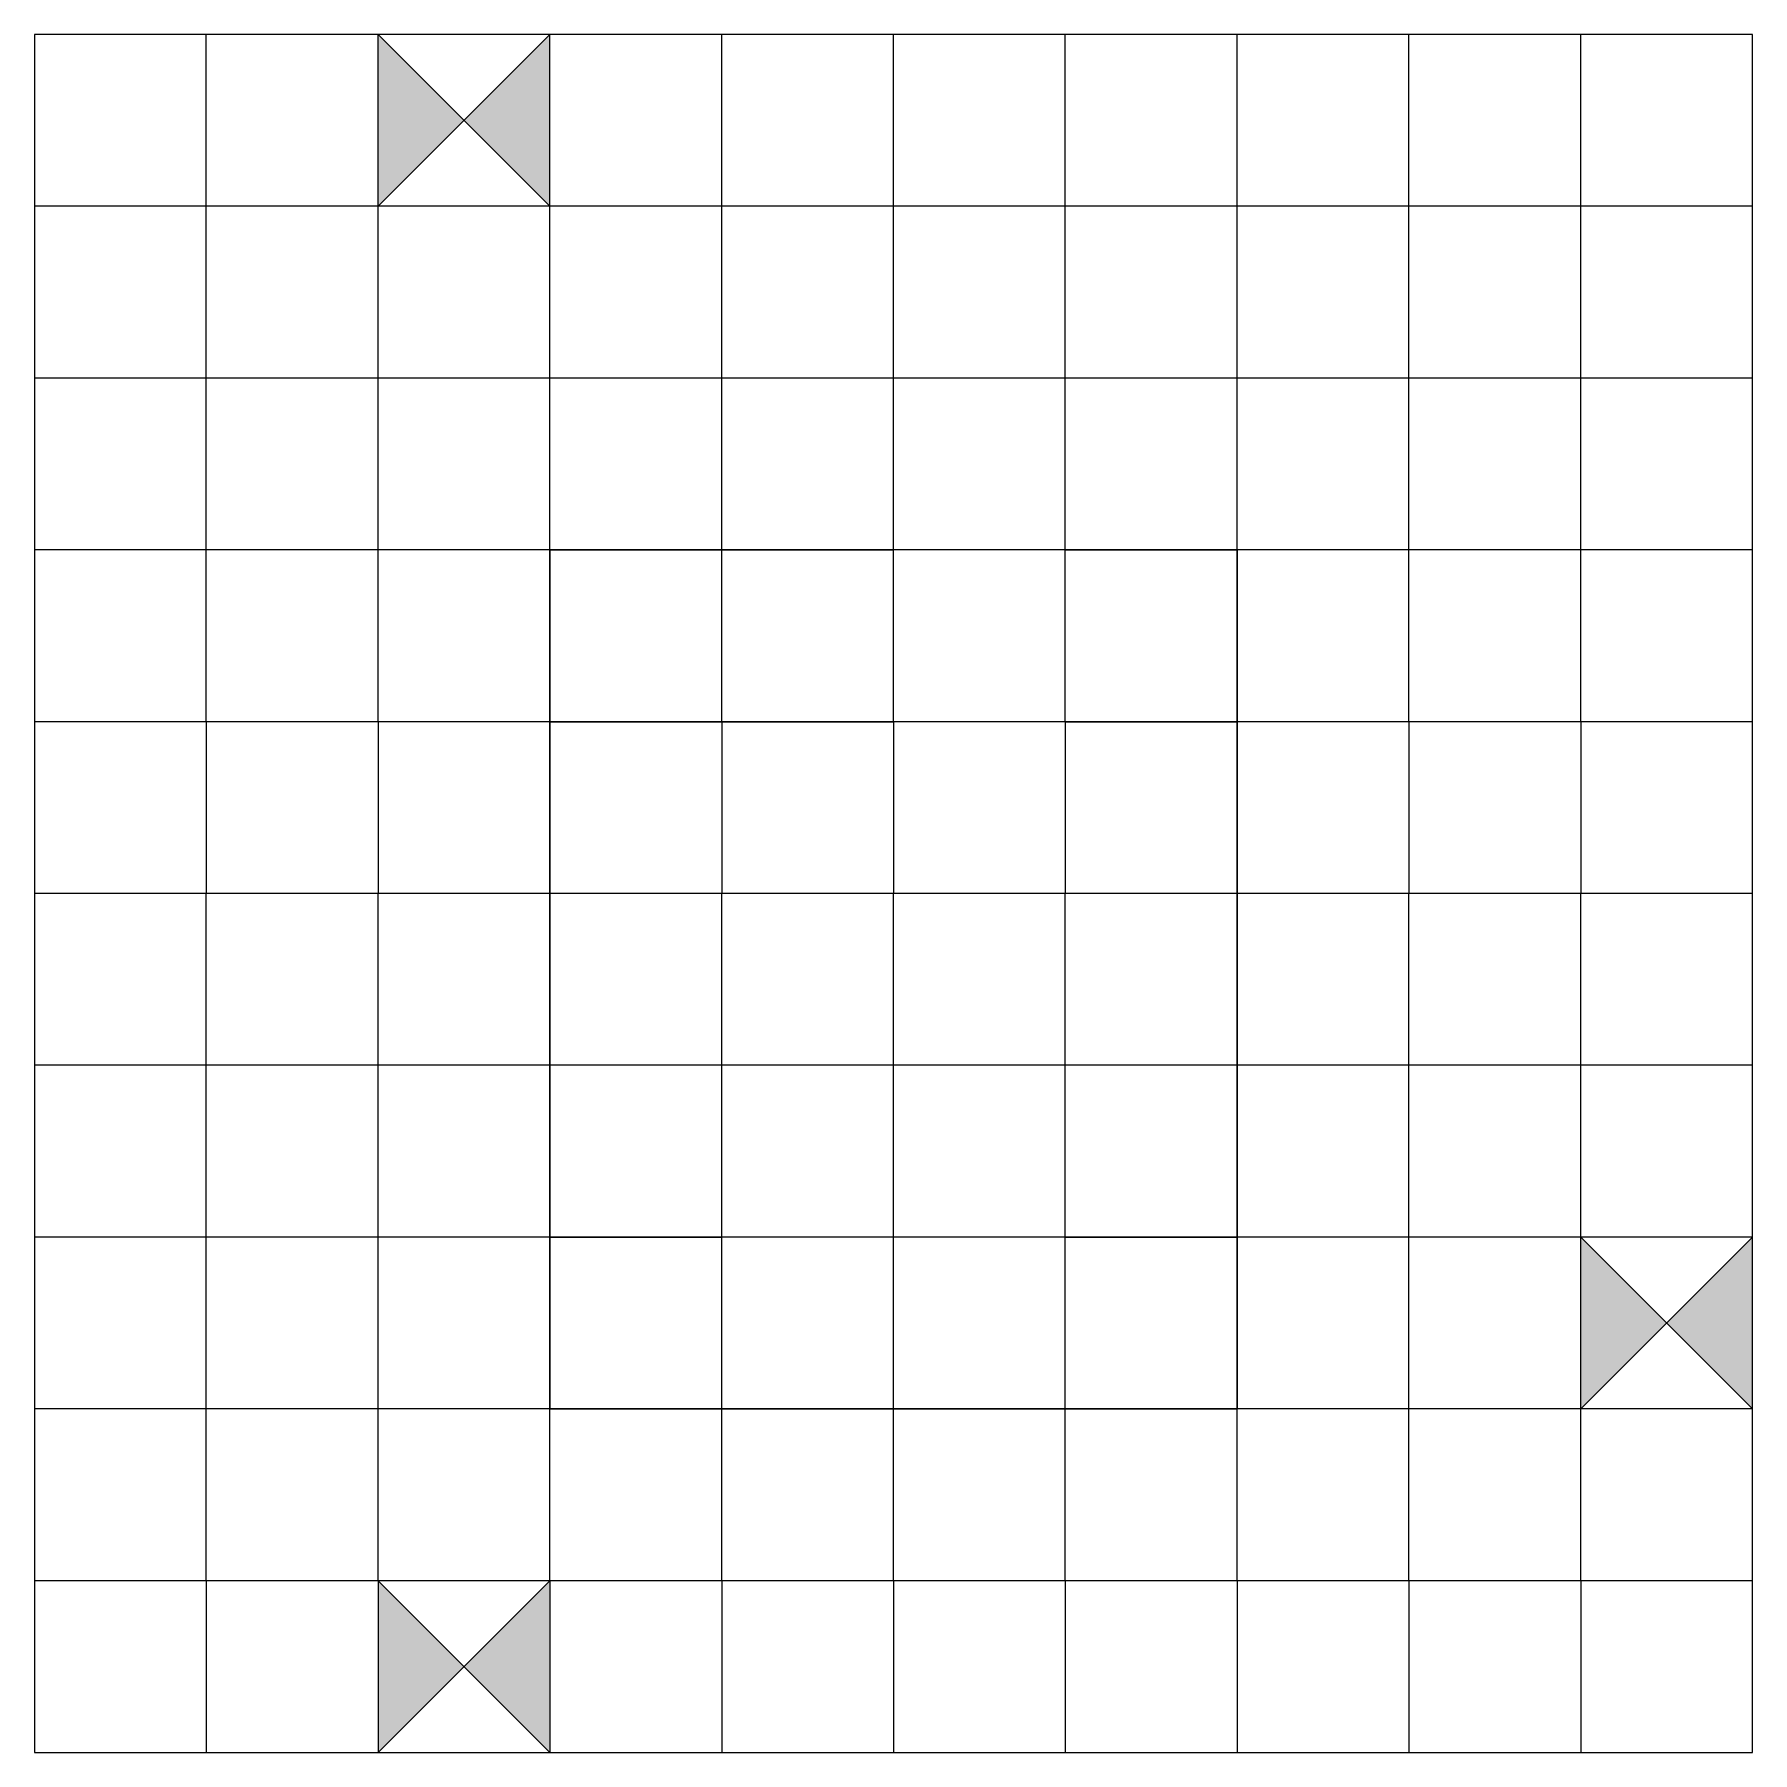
# Model space of a CAD drawing. Header units: millimetres. Extents: x 0 to 200, y 0 to 200.
import ezdxf

# ---------------------------------------------------------------- set-up
doc = ezdxf.new("R2010")
doc.units = ezdxf.units.MM
for name, color, linetype in [('Beginning', 7, 'Continuous'), ('Chapel', 7, 'Continuous'), ('Window', 3, 'Continuous')]:
    doc.layers.add(name, color=color, linetype=linetype)

msp = doc.modelspace()

# ---------------------------------------------------------------- hatches: boundary and pattern name
at = {"layer": 'Beginning'}
h = msp.add_hatch(color=256, dxfattribs=at)
h.paths.add_polyline_path([(50, 190), (40, 200), (40, 180)])
h.paths.add_polyline_path([(60, 200), (50, 190), (60, 180)])
h = msp.add_hatch(color=256, dxfattribs=at)
h.paths.add_polyline_path([(180, 60), (180, 40), (190, 50)])
h.paths.add_polyline_path([(200, 60), (190, 50), (200, 40)])
h = msp.add_hatch(color=256, dxfattribs=at)
h.paths.add_polyline_path([(50, 10), (40, 20), (40, 0)])
h.paths.add_polyline_path([(60, 20), (50, 10), (60, 0)])

# ---------------------------------------------------------------- linework, layer by layer
for p, q in [((20, 180), (20, 200)), ((40, 180), (40, 200)), ((60, 180), (60, 200)), ((80, 180), (80, 200)), ((100, 180), (100, 200)), ((120, 180), (120, 200)), ((140, 180), (140, 200)), ((160, 180), (160, 200)), ((180, 180), (180, 200)), ((20, 180), (0, 180)), ((40, 180), (20, 180)), ((20, 160), (20, 180)), ((60, 180), (40, 180)), ((40, 160), (40, 180)), ((80, 180), (60, 180)), ((60, 160), (60, 180)), ((100, 180), (80, 180)), ((80, 160), (80, 180)), ((120, 180), (100, 180)), ((100, 160), (100, 180)), ((140, 180), (120, 180)), ((120, 160), (120, 180)), ((160, 180), (140, 180)), ((140, 160), (140, 180)), ((180, 180), (160, 180)), ((160, 160), (160, 180)), ((200, 180), (180, 180)), ((180, 160), (180, 180)), ((20, 160), (0, 160)), ((40, 160), (20, 160)), ((20, 140), (20, 160)), ((60, 160), (40, 160)), ((40, 140), (40, 160)), ((80, 160), (60, 160)), ((60, 140), (60, 160)), ((100, 160), (80, 160)), ((80, 140), (80, 160)), ((120, 160), (100, 160)), ((100, 140), (100, 160)), ((140, 160), (120, 160)), ((120, 140), (120, 160)), ((160, 160), (140, 160)), ((140, 140), (140, 160)), ((180, 160), (160, 160)), ((160, 140), (160, 160)), ((200, 160), (180, 160)), ((180, 140), (180, 160)), ((20, 140), (0, 140)), ((40, 140), (20, 140)), ((20, 120), (20, 140)), ((60, 140), (40, 140)), ((40, 120), (40, 140)), ((160, 140), (140, 140)), ((180, 140), (160, 140)), ((160, 120), (160, 140)), ((200, 140), (180, 140)), ((180, 120), (180, 140)), ((20, 120), (0, 120)), ((40, 120), (20, 120)), ((20, 120), (20, 100)), ((60, 120), (40, 120)), ((40, 120), (40, 100)), ((120, 120), (100, 120)), ((160, 120), (140, 120)), ((180, 120), (160, 120)), ((160, 120), (160, 100)), ((200, 120), (180, 120)), ((180, 120), (180, 100)), ((20, 100), (0, 100)), ((40, 100), (20, 100)), ((20, 80), (20, 100)), ((60, 100), (40, 100)), ((40, 80), (40, 100)), ((160, 100), (140, 100)), ((180, 100), (160, 100)), ((160, 80), (160, 100)), ((200, 100), (180, 100)), ((180, 80), (180, 100)), ((20, 80), (0, 80)), ((40, 80), (20, 80)), ((20, 60), (20, 80)), ((60, 80), (40, 80)), ((40, 60), (40, 80)), ((160, 80), (140, 80)), ((180, 80), (160, 80)), ((160, 60), (160, 80)), ((200, 80), (180, 80)), ((180, 60), (180, 80)), ((20, 60), (0, 60)), ((40, 60), (20, 60)), ((20, 40), (20, 60)), ((60, 60), (40, 60)), ((40, 40), (40, 60)), ((160, 60), (140, 60)), ((180, 60), (160, 60)), ((160, 40), (160, 60)), ((200, 60), (180, 60)), ((180, 40), (180, 60)), ((20, 40), (0, 40)), ((40, 40), (20, 40)), ((20, 20), (20, 40)), ((60, 40), (40, 40)), ((40, 20), (40, 40)), ((60, 20), (60, 40)), ((80, 20), (80, 40)), ((100, 20), (100, 40)), ((120, 20), (120, 40)), ((160, 40), (140, 40)), ((140, 20), (140, 40)), ((180, 40), (160, 40)), ((160, 20), (160, 40)), ((200, 40), (180, 40)), ((180, 20), (180, 40)), ((20, 20), (0, 20)), ((40, 20), (20, 20)), ((20, 20), (20, 0)), ((60, 20), (40, 20)), ((40, 20), (40, 0)), ((80, 20), (60, 20)), ((60, 20), (60, 0)), ((100, 20), (80, 20)), ((80, 20), (80, 0)), ((120, 20), (100, 20)), ((100, 20), (100, 0)), ((140, 20), (120, 20)), ((120, 20), (120, 0)), ((160, 20), (140, 20)), ((140, 20), (140, 0)), ((180, 20), (160, 20)), ((160, 20), (160, 0)), ((200, 20), (180, 20)), ((180, 20), (180, 0))]:
    msp.add_line(p, q)
at = {"lineweight": 30}
msp.add_line((100, 120), (80, 120), dxfattribs=at)
msp.add_lwpolyline([(20, 0), (40, 0), (60, 0), (80, 0), (100, 0), (120, 0), (140, 0), (160, 0), (180, 0), (200, 0), (200, 20), (200, 40), (200, 60), (200, 80), (200, 100), (200, 120), (200, 140), (200, 160), (200, 180), (200, 200), (180, 200), (160, 200), (140, 200), (120, 200), (100, 200), (80, 200), (60, 200), (40, 200), (20, 200), (0, 200), (0, 180), (0, 160), (0, 140), (0, 120), (0, 100), (0, 80), (0, 60), (0, 40), (0, 20), (0, 0)], close=True)
at = {"layer": 'Beginning'}
for p, q in [((40, 200), (60, 180)), ((40, 180), (60, 200)), ((200, 60), (180, 40)), ((180, 60), (200, 40)), ((40, 0), (60, 20)), ((40, 20), (60, 0))]:
    msp.add_line(p, q, dxfattribs=at)
at = {"layer": 'Chapel', "lineweight": 30}
for p, q in [((80, 140), (60, 140)), ((60, 120), (60, 140)), ((100, 140), (80, 140)), ((140, 140), (120, 140)), ((140, 120), (140, 140)), ((80, 120), (60, 120)), ((60, 120), (60, 100)), ((140, 120), (120, 120)), ((140, 120), (140, 100)), ((80, 60), (60, 60)), ((60, 40), (60, 60)), ((140, 60), (120, 60)), ((140, 40), (140, 60)), ((80, 40), (60, 40)), ((140, 40), (120, 40))]:
    msp.add_line(p, q, dxfattribs=at)
at = {"layer": 'Chapel'}
for p, q in [((80, 120), (80, 140)), ((120, 140), (100, 140)), ((100, 120), (100, 140)), ((120, 120), (120, 140)), ((80, 120), (80, 100)), ((100, 120), (100, 100)), ((120, 120), (120, 100)), ((80, 100), (60, 100)), ((100, 100), (80, 100)), ((80, 80), (80, 100)), ((120, 100), (100, 100)), ((100, 80), (100, 100)), ((140, 100), (120, 100)), ((120, 80), (120, 100)), ((80, 80), (60, 80)), ((100, 80), (80, 80)), ((80, 60), (80, 80)), ((120, 80), (100, 80)), ((100, 60), (100, 80)), ((140, 80), (120, 80)), ((120, 60), (120, 80)), ((100, 60), (80, 60)), ((80, 40), (80, 60)), ((120, 60), (100, 60)), ((100, 40), (100, 60)), ((120, 40), (120, 60))]:
    msp.add_line(p, q, dxfattribs=at)
at = {"layer": 'Window', "lineweight": 30}
for p, q in [((60, 80), (60, 100)), ((140, 80), (140, 100)), ((60, 60), (60, 80)), ((140, 60), (140, 80)), ((100, 40), (80, 40)), ((120, 40), (100, 40))]:
    msp.add_line(p, q, dxfattribs=at)

doc.saveas('drawing.dxf')
